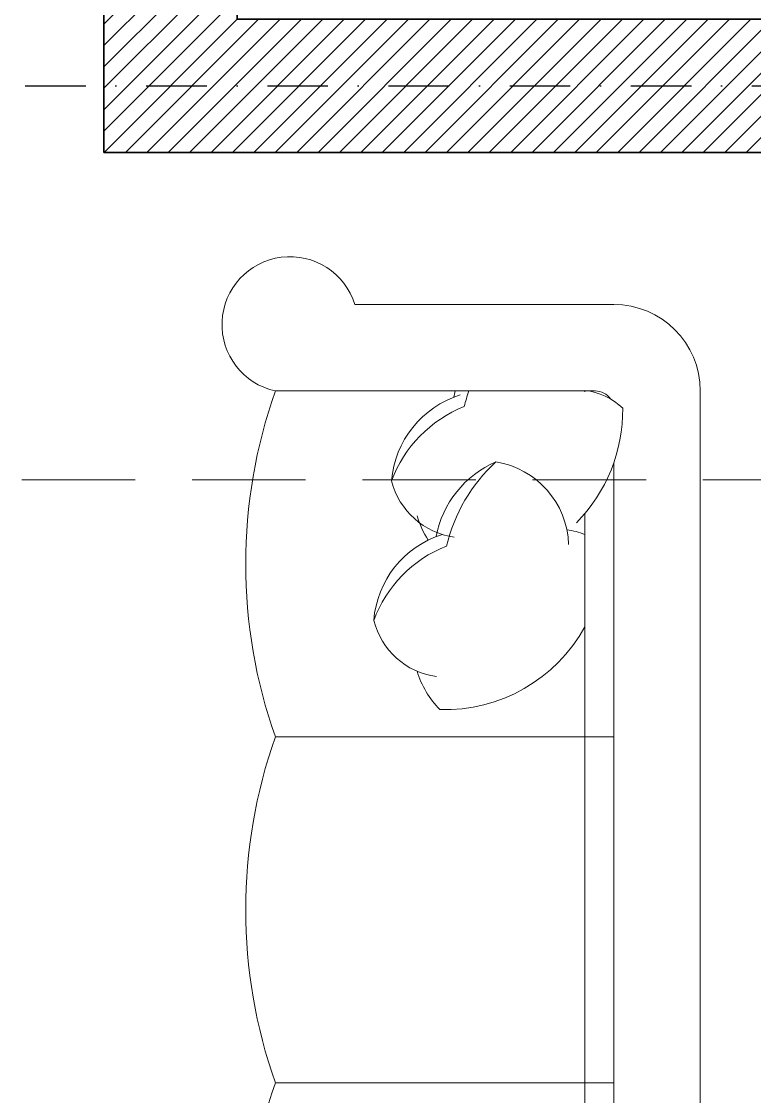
# Model space of a CAD drawing. Header units: inches. Extents: x 274208 to 641690, y -81912 to 129129.
# Drawn here: x 440796 to 442007, y 94998 to 96774 of the extents above; entities that cross this region are included whole.
import ezdxf

# ---------------------------------------------------------------- set-up
doc = ezdxf.new("R2010")
doc.units = ezdxf.units.IN
doc.header["$MEASUREMENT"] = 0
doc.linetypes.add('$1$HIDDEN', pattern=[0.375, 0.25, -0.125])
doc.linetypes.add('DASHDOT', pattern=[1, 0.5, -0.25, 0, -0.25])
for name, color, linetype, lineweight in [('01.Cut', 255, 'Continuous', 35), ('03.Manh', 251, 'Continuous', 13), ('09.Hatch', 250, 'Continuous', 5), ('NN_KI HIEU', 22, 'Continuous', 18)]:
    doc.layers.add(name, color=color, linetype=linetype, lineweight=lineweight)
doc.layers.add('TRUC', color=250, linetype='DASHDOT')

# ---------------------------------------------------------------- blocks, each defined once
blk = doc.blocks.new('sssssssssssssssffff')
at = {"layer": '03.Manh'}
for p, q in [((175.7, 1229.6), (701.5, 1229.6)), ((0, -1053.9), (0, 1053.9)), ((213.4, 1053.9), (863.1, 1053.9)), ((234.2, 1052.4), (234.2, 1053.9)), ((175.7, -1016.2), (175.7, 907.9)), ((234.2, -1053.9), (234.2, 805.4)), ((175.7, 351.3), (863.1, 351.3)), ((863.1, -351.3), (175.7, -351.3))]:
    blk.add_line(p, q, dxfattribs=at)
for points in [[(234.7, 1055, 0.165541), (157.4, 1018.8, 0.200231), (251.6, 786.4, 0.121523)], [(470, 1053.9, -0.024108), (479.4, 1022.2, -0.213343), (626.9, 871.2)], [(497.6, 1053.9, -0.015604), (500.4, 1041.3)], [(487.4, 1045.8, -0.306663), (626.9, 871.2, -0.30633), (499.5, 757.1, 0.872847)], [(267.3, 742.3, -0.356772), (414.9, 910.1, -0.249542), (536.5, 758, 9.61688)], [(414.9, 910.1, -0.14773), (515.5, 738.9, -0.213343), (663.1, 587.9, -0.178662)], [(552.3, 751.1, 0.071865), (575.2, 800.2, -7.115464)], [(270.9, 771.8, 0.071859), (234.2, 762.3, 0.071859)], [(523.6, 762.6, -0.306663), (663.1, 587.9, -0.30633), (535.7, 473.9, 0.872847)], [(234.2, 574.7, 0.28094), (528.9, 406.7, 0.121523), (575.2, 484.8)]]:
    blk.add_lwpolyline(points, format="xyb", dxfattribs=at)
for centre, radius, start, end in [((833.4, 1188.7), 138, 282.4066, 162.795), ((175.7, 1053.9), 175.7, 90, 180), ((213.4, 1016.2), 37.7, 90, 145.1285), ((-130.6, 702.6), 1053.9, 340.5288, 19.4712), ((-130.6, 0), 1053.9, 340.5288, 19.4712), ((-130.6, -702.6), 1053.9, 340.5288, 19.4712)]:
    blk.add_arc(centre, radius, start, end, dxfattribs=at)

msp = doc.modelspace()

# ---------------------------------------------------------------- hatches: boundary and pattern name
at = {"layer": '09.Hatch'}
h = msp.add_hatch(dxfattribs=at)
h.set_pattern_fill('ANSI31', color=256, scale=200)
h.set_pattern_definition([(45, (430872.354, 93497.585), (-17.67767, 17.67767), [])])
h.paths.add_polyline_path([(430872.4, 100497.6), (430872.4, 99677.6), (431092.4, 99677.6), (431092.4, 100277.6), (434632.4, 100277.6), (440932.4, 100277.6), (440932.4, 100027.6), (441152.4, 100027.6), (441152.4, 100277.6), (442152.4, 100277.6), (442872.4, 100277.6), (442872.4, 100497.6), (434632.4, 100497.6)])
h.paths.add_polyline_path([(431092.4, 96667.6), (434742.4, 96667.6), (434742.4, 96447.6), (434852.4, 96447.6), (434852.4, 96777.6), (431092.4, 96777.6), (431092.4, 96887.6), (430872.4, 96887.6), (430872.4, 93497.6), (432692.4, 93497.6), (432692.4, 93717.6), (431092.4, 93717.6)])
h.paths.add_polyline_path([(434742.4, 93717.6), (433992.4, 93717.6), (433992.4, 93497.6), (435852.4, 93497.6), (435852.4, 93717.6), (434852.4, 93717.6), (434852.4, 95017.6), (436852.4, 95017.6), (436852.4, 95127.6), (434852.4, 95127.6), (434852.4, 95517.6), (434742.4, 95517.6)])
h.paths.add_polyline_path([(438412.4, 93497.6), (438412.4, 93717.6), (437872.4, 93717.6), (437872.4, 96557.6), (437762.4, 96557.6), (437762.4, 95127.6), (437652.4, 95127.6), (437652.4, 95017.6), (437762.4, 95017.6), (437762.4, 93717.6), (436452.4, 93717.6), (436452.4, 93497.6)])
h.paths.add_polyline_path([(442372.4, 93497.6), (443172.4, 93497.6), (443172.4, 93717.6), (442372.4, 93717.6), (442372.4, 94447.6), (442152.4, 94447.6), (442152.4, 93717.6), (441612.4, 93717.6), (441612.4, 93497.6)])
h.paths.add_polyline_path([(442152.4, 96557.6), (442152.4, 96047.6), (442372.4, 96047.6), (442372.4, 96777.6), (441152.4, 96777.6), (441152.4, 97027.6), (440932.4, 97027.6), (440932.4, 96557.6)])

# ---------------------------------------------------------------- linework, layer by layer
at = {"layer": '01.Cut'}
msp.add_lwpolyline([(440932.4, 97027.6), (441152.4, 97027.6), (441152.4, 96777.6), (442372.4, 96777.6), (442372.4, 96047.6), (442152.4, 96047.6), (442152.4, 96557.6), (440932.4, 96557.6)], close=True, dxfattribs=at)
at = {"layer": 'NN_KI HIEU', "linetype": '$1$HIDDEN', "ltscale": 750}
msp.add_lwpolyline([(428421.9, 96016.5), (444721.6, 96016.5)], dxfattribs=at)
at = {"layer": 'TRUC', "ltscale": 200}
msp.add_line((428396.2, 96667.6), (444762, 96667.6), dxfattribs=at)

# ---------------------------------------------------------------- block references
at = {"layer": '01.Cut', "xscale": -0.8133006247245212, "yscale": 0.8133006247245212, "zscale": 0.8133006247245212}
msp.add_blockref('sssssssssssssssffff', (441917.6, 95306.2), dxfattribs=at)

doc.saveas('drawing.dxf')
